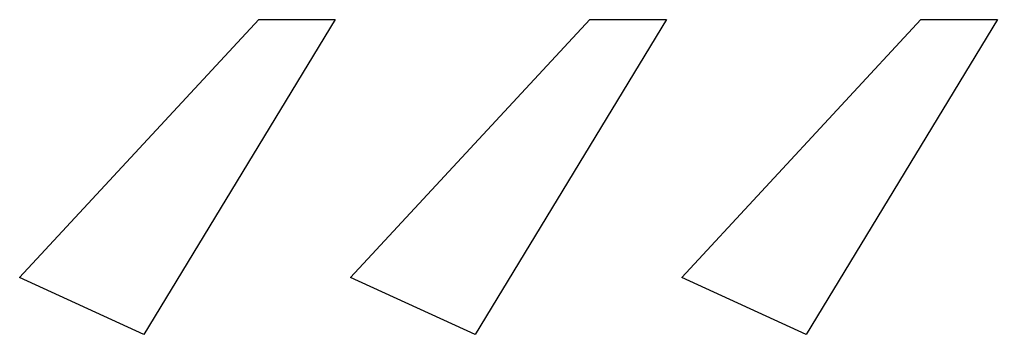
# Model space of a CAD drawing. Header units: millimetres. Extents: x 0 to 511, y -30 to 135.
import ezdxf

# ---------------------------------------------------------------- set-up
doc = ezdxf.new("R2010")
doc.units = ezdxf.units.MM

msp = doc.modelspace()

# ---------------------------------------------------------------- linework, layer by layer
at = {"layer": 'CORTE'}
for points in [[(0, 0), (125, 135), (165, 135), (65, -29.8)], [(173, 0), (298, 135), (338, 135), (238, -29.8)], [(346, 0), (471, 135), (511, 135), (411, -29.8)]]:
    msp.add_lwpolyline(points, close=True, dxfattribs=at)

doc.saveas('drawing.dxf')
